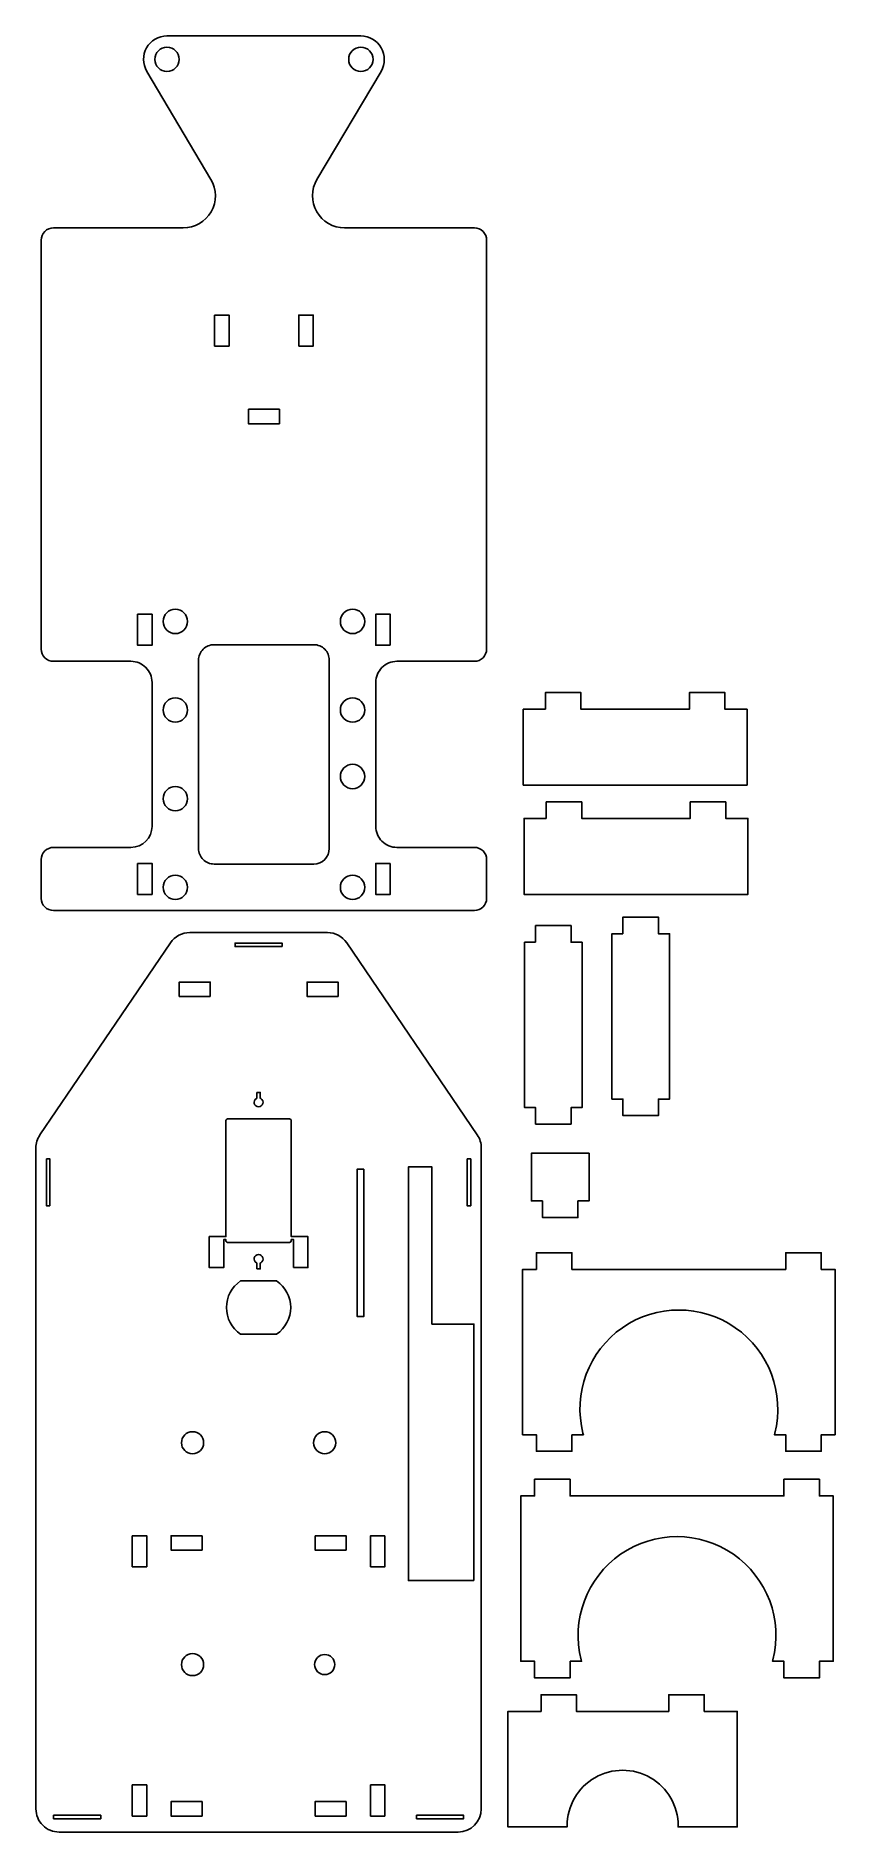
# Model space of a CAD drawing. Extents: x -261 to -117, y -145 to 179.
import ezdxf

# ---------------------------------------------------------------- set-up
doc = ezdxf.new("R2010")
doc.units = 0
doc.layers.get('0').update_dxf_attribs({"linetype": 'CONTINUOUS'})

msp = doc.modelspace()

# ---------------------------------------------------------------- linework, layer by layer
at = {"color": 250}
for points, knots in [([(-229.5242, 153.0776), (-229.5242, 153.0776), (-241.0891, 172.5852), (-241.0891, 172.5852), (-241.8651, 173.8941), (-241.8792, 175.5191), (-241.126, 176.8412), (-240.3727, 178.1634), (-238.9679, 178.9799), (-237.4462, 178.9799), (-237.4462, 178.9799), (-202.4462, 178.9799), (-202.4462, 178.9799), (-200.9245, 178.9799), (-199.5197, 178.1634), (-198.7664, 176.8412), (-198.0132, 175.5191), (-198.0273, 173.8941), (-198.8033, 172.5852), (-198.8033, 172.5852), (-210.3682, 153.0777), (-210.3682, 153.0777), (-211.4309, 151.2851), (-211.4502, 149.0596), (-210.4186, 147.2489), (-209.387, 145.438), (-207.4631, 144.3199), (-205.379, 144.3199), (-205.379, 144.3199), (-181.9462, 144.3199), (-181.9462, 144.3199), (-181.3628, 144.3199), (-180.8031, 144.0881), (-180.3906, 143.6755), (-179.978, 143.263), (-179.7462, 142.7033), (-179.7462, 142.1199), (-179.7462, 142.1199), (-179.7462, 68.2799), (-179.7462, 68.2799), (-179.7462, 67.065), (-180.7313, 66.0799), (-181.9462, 66.0799), (-181.9462, 66.0799), (-195.9462, 66.0799), (-195.9462, 66.0799), (-196.954, 66.0799), (-197.9206, 65.6795), (-198.6333, 64.9669), (-199.3459, 64.2543), (-199.7462, 63.2876), (-199.7462, 62.2799), (-199.7462, 62.2799), (-199.7462, 36.2799), (-199.7462, 36.2799), (-199.7462, 35.2721), (-199.3459, 34.3055), (-198.6333, 33.5929), (-197.9206, 32.8803), (-196.954, 32.4799), (-195.9462, 32.4799), (-195.9462, 32.4799), (-181.9462, 32.4799), (-181.9462, 32.4799), (-181.3628, 32.4799), (-180.8031, 32.2481), (-180.3906, 31.8355), (-179.978, 31.423), (-179.7462, 30.8633), (-179.7462, 30.2799), (-179.7462, 30.2799), (-179.7462, 23.2799), (-179.7462, 23.2799), (-179.7462, 22.065), (-180.7313, 21.0799), (-181.9462, 21.0799), (-181.9462, 21.0799), (-257.9462, 21.0799), (-257.9462, 21.0799), (-258.5297, 21.0799), (-259.0892, 21.3117), (-259.5018, 21.7243), (-259.9144, 22.1369), (-260.1462, 22.6964), (-260.1462, 23.2799), (-260.1462, 23.2799), (-260.1462, 30.2799), (-260.1462, 30.2799), (-260.1462, 30.8633), (-259.9144, 31.4229), (-259.5018, 31.8355), (-259.0893, 32.2481), (-258.5297, 32.4799), (-257.9462, 32.4799), (-257.9462, 32.4799), (-243.9462, 32.4799), (-243.9462, 32.4799), (-241.8474, 32.4799), (-240.1462, 34.1811), (-240.1462, 36.2799), (-240.1462, 36.2799), (-240.1462, 62.2799), (-240.1462, 62.2799), (-240.1462, 63.2876), (-240.5467, 64.2543), (-241.2592, 64.9669), (-241.9718, 65.6794), (-242.9385, 66.0799), (-243.9462, 66.0799), (-243.9462, 66.0799), (-257.9462, 66.0799), (-257.9462, 66.0799), (-258.5297, 66.0799), (-259.0892, 66.3117), (-259.5018, 66.7243), (-259.9144, 67.1369), (-260.1462, 67.6964), (-260.1462, 68.2799), (-260.1462, 68.2799), (-260.1462, 142.1199), (-260.1462, 142.1199), (-260.1462, 142.7033), (-259.9144, 143.2629), (-259.5018, 143.6755), (-259.0893, 144.0881), (-258.5297, 144.3199), (-257.9462, 144.3199), (-257.9462, 144.3199), (-234.5134, 144.3199), (-234.5134, 144.3199), (-232.4293, 144.3199), (-230.5055, 145.4381), (-229.4739, 147.2489), (-228.4424, 149.0596), (-228.4615, 151.2851), (-229.5242, 153.0776)], [0, 0, 0, 0, 0.02222222, 0.02222222, 0.02222222, 0.04444444, 0.04444444, 0.04444444, 0.06666667, 0.06666667, 0.06666667, 0.08888889, 0.08888889, 0.08888889, 0.11111111, 0.11111111, 0.11111111, 0.13333333, 0.13333333, 0.13333333, 0.15555556, 0.15555556, 0.15555556, 0.17777778, 0.17777778, 0.17777778, 0.2, 0.2, 0.2, 0.22222222, 0.22222222, 0.22222222, 0.24444444, 0.24444444, 0.24444444, 0.26666667, 0.26666667, 0.26666667, 0.28888889, 0.28888889, 0.28888889, 0.31111111, 0.31111111, 0.31111111, 0.33333333, 0.33333333, 0.33333333, 0.35555556, 0.35555556, 0.35555556, 0.37777778, 0.37777778, 0.37777778, 0.4, 0.4, 0.4, 0.42222222, 0.42222222, 0.42222222, 0.44444444, 0.44444444, 0.44444444, 0.46666667, 0.46666667, 0.46666667, 0.48888889, 0.48888889, 0.48888889, 0.51111111, 0.51111111, 0.51111111, 0.53333333, 0.53333333, 0.53333333, 0.55555556, 0.55555556, 0.55555556, 0.57777778, 0.57777778, 0.57777778, 0.6, 0.6, 0.6, 0.62222222, 0.62222222, 0.62222222, 0.64444444, 0.64444444, 0.64444444, 0.66666667, 0.66666667, 0.66666667, 0.68888889, 0.68888889, 0.68888889, 0.71111111, 0.71111111, 0.71111111, 0.73333333, 0.73333333, 0.73333333, 0.75555556, 0.75555556, 0.75555556, 0.77777778, 0.77777778, 0.77777778, 0.8, 0.8, 0.8, 0.82222222, 0.82222222, 0.82222222, 0.84444444, 0.84444444, 0.84444444, 0.86666667, 0.86666667, 0.86666667, 0.88888889, 0.88888889, 0.88888889, 0.91111111, 0.91111111, 0.91111111, 0.93333333, 0.93333333, 0.93333333, 0.95555556, 0.95555556, 0.95555556, 0.97777778, 0.97777778, 0.97777778, 1, 1, 1, 1]), ([(-235.2462, 174.7449), (-235.2462, 175.96), (-236.2311, 176.9449), (-237.4462, 176.9449), (-238.6613, 176.9449), (-239.6462, 175.96), (-239.6462, 174.7449), (-239.6462, 173.5298), (-238.6613, 172.5449), (-237.4462, 172.5449), (-236.2311, 172.5449), (-235.2462, 173.5298), (-235.2462, 174.7449)], [0, 0, 0, 0, 0.25, 0.25, 0.25, 0.5, 0.5, 0.5, 0.75, 0.75, 0.75, 1, 1, 1, 1]), ([(-200.2462, 174.7449), (-200.2462, 175.96), (-201.2311, 176.9449), (-202.4462, 176.9449), (-203.6613, 176.9449), (-204.6462, 175.96), (-204.6462, 174.7449), (-204.6462, 173.5298), (-203.6613, 172.5449), (-202.4462, 172.5449), (-201.2311, 172.5449), (-200.2462, 173.5298), (-200.2462, 174.7449)], [0, 0, 0, 0, 0.25, 0.25, 0.25, 0.5, 0.5, 0.5, 0.75, 0.75, 0.75, 1, 1, 1, 1]), ([(-228.8462, 128.5799), (-228.8462, 128.5799), (-228.8462, 122.9799), (-228.8462, 122.9799), (-228.8462, 122.9799), (-226.2462, 122.9799), (-226.2462, 122.9799), (-226.2462, 122.9799), (-226.2462, 128.5799), (-226.2462, 128.5799), (-226.2462, 128.5799), (-228.8462, 128.5799), (-228.8462, 128.5799)], [0, 0, 0, 0, 0.25, 0.25, 0.25, 0.5, 0.5, 0.5, 0.75, 0.75, 0.75, 1, 1, 1, 1]), ([(-213.6462, 122.9799), (-213.6462, 122.9799), (-211.0462, 122.9799), (-211.0462, 122.9799), (-211.0462, 122.9799), (-211.0462, 128.5799), (-211.0462, 128.5799), (-211.0462, 128.5799), (-213.6462, 128.5799), (-213.6462, 128.5799), (-213.6462, 128.5799), (-213.6462, 122.9799), (-213.6462, 122.9799)], [0, 0, 0, 0, 0.25, 0.25, 0.25, 0.5, 0.5, 0.5, 0.75, 0.75, 0.75, 1, 1, 1, 1]), ([(-222.7462, 111.5799), (-222.7462, 111.5799), (-222.7462, 108.9799), (-222.7462, 108.9799), (-222.7462, 108.9799), (-217.1462, 108.9799), (-217.1462, 108.9799), (-217.1462, 108.9799), (-217.1462, 111.5799), (-217.1462, 111.5799), (-217.1462, 111.5799), (-222.7462, 111.5799), (-222.7462, 111.5799)], [0, 0, 0, 0, 0.25, 0.25, 0.25, 0.5, 0.5, 0.5, 0.75, 0.75, 0.75, 1, 1, 1, 1]), ([(-233.7462, 73.2799), (-233.7462, 74.495), (-234.7311, 75.4799), (-235.9462, 75.4799), (-237.1613, 75.4799), (-238.1462, 74.495), (-238.1462, 73.2799), (-238.1462, 72.0648), (-237.1613, 71.0799), (-235.9462, 71.0799), (-234.7311, 71.0799), (-233.7462, 72.0648), (-233.7462, 73.2799)], [0, 0, 0, 0, 0.25, 0.25, 0.25, 0.5, 0.5, 0.5, 0.75, 0.75, 0.75, 1, 1, 1, 1]), ([(-201.7462, 73.2799), (-201.7462, 74.495), (-202.7311, 75.4799), (-203.9462, 75.4799), (-205.1613, 75.4799), (-206.1462, 74.495), (-206.1462, 73.2799), (-206.1462, 72.0648), (-205.1613, 71.0799), (-203.9462, 71.0799), (-202.7311, 71.0799), (-201.7462, 72.0648), (-201.7462, 73.2799)], [0, 0, 0, 0, 0.25, 0.25, 0.25, 0.5, 0.5, 0.5, 0.75, 0.75, 0.75, 1, 1, 1, 1]), ([(-242.7462, 74.5799), (-242.7462, 74.5799), (-242.7462, 68.9799), (-242.7462, 68.9799), (-242.7462, 68.9799), (-240.1462, 68.9799), (-240.1462, 68.9799), (-240.1462, 68.9799), (-240.1462, 74.5799), (-240.1462, 74.5799), (-240.1462, 74.5799), (-242.7462, 74.5799), (-242.7462, 74.5799)], [0, 0, 0, 0, 0.25, 0.25, 0.25, 0.5, 0.5, 0.5, 0.75, 0.75, 0.75, 1, 1, 1, 1]), ([(-197.1462, 68.9799), (-197.1462, 68.9799), (-197.1462, 74.5799), (-197.1462, 74.5799), (-197.1462, 74.5799), (-199.7462, 74.5799), (-199.7462, 74.5799), (-199.7462, 74.5799), (-199.7462, 68.9799), (-199.7462, 68.9799), (-199.7462, 68.9799), (-197.1462, 68.9799), (-197.1462, 68.9799)], [0, 0, 0, 0, 0.25, 0.25, 0.25, 0.5, 0.5, 0.5, 0.75, 0.75, 0.75, 1, 1, 1, 1]), ([(-231.7462, 66.2799), (-231.7462, 66.2799), (-231.7462, 32.2799), (-231.7462, 32.2799), (-231.7462, 31.5373), (-231.4513, 30.8251), (-230.9262, 30.3), (-230.401, 29.7749), (-229.6889, 29.4799), (-228.9462, 29.4799), (-228.9462, 29.4799), (-210.9462, 29.4799), (-210.9462, 29.4799), (-209.3997, 29.4799), (-208.1462, 30.7334), (-208.1462, 32.2799), (-208.1462, 32.2799), (-208.1462, 66.2799), (-208.1462, 66.2799), (-208.1462, 67.0224), (-208.4413, 67.7347), (-208.9663, 68.2598), (-209.4914, 68.7848), (-210.2037, 69.0799), (-210.9462, 69.0799), (-210.9462, 69.0799), (-228.9462, 69.0799), (-228.9462, 69.0799), (-229.6888, 69.0799), (-230.401, 68.7849), (-230.9262, 68.2598), (-231.4513, 67.7347), (-231.7462, 67.0224), (-231.7462, 66.2799)], [0, 0, 0, 0, 0.09090909, 0.09090909, 0.09090909, 0.18181818, 0.18181818, 0.18181818, 0.27272727, 0.27272727, 0.27272727, 0.36363636, 0.36363636, 0.36363636, 0.45454545, 0.45454545, 0.45454545, 0.54545455, 0.54545455, 0.54545455, 0.63636364, 0.63636364, 0.63636364, 0.72727273, 0.72727273, 0.72727273, 0.81818182, 0.81818182, 0.81818182, 0.90909091, 0.90909091, 0.90909091, 1, 1, 1, 1]), ([(-233.7462, 57.2799), (-233.7462, 58.495), (-234.7311, 59.4799), (-235.9462, 59.4799), (-237.1613, 59.4799), (-238.1462, 58.495), (-238.1462, 57.2799), (-238.1462, 56.0648), (-237.1613, 55.0799), (-235.9462, 55.0799), (-234.7311, 55.0799), (-233.7462, 56.0648), (-233.7462, 57.2799)], [0, 0, 0, 0, 0.25, 0.25, 0.25, 0.5, 0.5, 0.5, 0.75, 0.75, 0.75, 1, 1, 1, 1]), ([(-201.7462, 57.2799), (-201.7462, 58.495), (-202.7311, 59.4799), (-203.9462, 59.4799), (-205.1613, 59.4799), (-206.1462, 58.495), (-206.1462, 57.2799), (-206.1462, 56.0648), (-205.1613, 55.0799), (-203.9462, 55.0799), (-202.7311, 55.0799), (-201.7462, 56.0648), (-201.7462, 57.2799)], [0, 0, 0, 0, 0.25, 0.25, 0.25, 0.5, 0.5, 0.5, 0.75, 0.75, 0.75, 1, 1, 1, 1]), ([(-169.1259, 57.4198), (-169.1259, 57.4198), (-169.1259, 60.4198), (-169.1259, 60.4198), (-169.1259, 60.4198), (-162.7259, 60.4198), (-162.7259, 60.4198), (-162.7259, 60.4198), (-162.7259, 57.4198), (-162.7259, 57.4198), (-162.7259, 57.4198), (-143.1259, 57.4198), (-143.1259, 57.4198), (-143.1259, 57.4198), (-143.1259, 60.4198), (-143.1259, 60.4198), (-143.1259, 60.4198), (-136.7259, 60.4198), (-136.7259, 60.4198), (-136.7259, 60.4198), (-136.7259, 57.4198), (-136.7259, 57.4198), (-136.7259, 57.4198), (-132.7259, 57.4198), (-132.7259, 57.4198), (-132.7259, 57.4198), (-132.7259, 43.7198), (-132.7259, 43.7198), (-132.7259, 43.7198), (-173.1259, 43.7198), (-173.1259, 43.7198), (-173.1259, 43.7198), (-173.1259, 57.4198), (-173.1259, 57.4198), (-173.1259, 57.4198), (-169.1259, 57.4198), (-169.1259, 57.4198)], [0, 0, 0, 0, 0.08333333, 0.08333333, 0.08333333, 0.16666667, 0.16666667, 0.16666667, 0.25, 0.25, 0.25, 0.33333333, 0.33333333, 0.33333333, 0.41666667, 0.41666667, 0.41666667, 0.5, 0.5, 0.5, 0.58333333, 0.58333333, 0.58333333, 0.66666667, 0.66666667, 0.66666667, 0.75, 0.75, 0.75, 0.83333333, 0.83333333, 0.83333333, 0.91666667, 0.91666667, 0.91666667, 1, 1, 1, 1]), ([(-201.7462, 45.2799), (-201.7462, 46.495), (-202.7311, 47.4799), (-203.9462, 47.4799), (-205.1613, 47.4799), (-206.1462, 46.495), (-206.1462, 45.2799), (-206.1462, 44.0648), (-205.1613, 43.0799), (-203.9462, 43.0799), (-202.7311, 43.0799), (-201.7462, 44.0648), (-201.7462, 45.2799)], [0, 0, 0, 0, 0.25, 0.25, 0.25, 0.5, 0.5, 0.5, 0.75, 0.75, 0.75, 1, 1, 1, 1]), ([(-233.7462, 41.2799), (-233.7462, 42.495), (-234.7311, 43.4799), (-235.9462, 43.4799), (-237.1613, 43.4799), (-238.1462, 42.495), (-238.1462, 41.2799), (-238.1462, 40.0648), (-237.1613, 39.0799), (-235.9462, 39.0799), (-234.7311, 39.0799), (-233.7462, 40.0648), (-233.7462, 41.2799)], [0, 0, 0, 0, 0.25, 0.25, 0.25, 0.5, 0.5, 0.5, 0.75, 0.75, 0.75, 1, 1, 1, 1]), ([(-168.9797, 37.7059), (-168.9797, 37.7059), (-168.9797, 40.7059), (-168.9797, 40.7059), (-168.9797, 40.7059), (-162.5797, 40.7059), (-162.5797, 40.7059), (-162.5797, 40.7059), (-162.5797, 37.7059), (-162.5797, 37.7059), (-162.5797, 37.7059), (-142.9797, 37.7059), (-142.9797, 37.7059), (-142.9797, 37.7059), (-142.9797, 40.7059), (-142.9797, 40.7059), (-142.9797, 40.7059), (-136.5797, 40.7059), (-136.5797, 40.7059), (-136.5797, 40.7059), (-136.5797, 37.7059), (-136.5797, 37.7059), (-136.5797, 37.7059), (-132.5797, 37.7059), (-132.5797, 37.7059), (-132.5797, 37.7059), (-132.5797, 24.0059), (-132.5797, 24.0059), (-132.5797, 24.0059), (-172.9797, 24.0059), (-172.9797, 24.0059), (-172.9797, 24.0059), (-172.9797, 37.7059), (-172.9797, 37.7059), (-172.9797, 37.7059), (-168.9797, 37.7059), (-168.9797, 37.7059)], [0, 0, 0, 0, 0.08333333, 0.08333333, 0.08333333, 0.16666667, 0.16666667, 0.16666667, 0.25, 0.25, 0.25, 0.33333333, 0.33333333, 0.33333333, 0.41666667, 0.41666667, 0.41666667, 0.5, 0.5, 0.5, 0.58333333, 0.58333333, 0.58333333, 0.66666667, 0.66666667, 0.66666667, 0.75, 0.75, 0.75, 0.83333333, 0.83333333, 0.83333333, 0.91666667, 0.91666667, 0.91666667, 1, 1, 1, 1]), ([(-242.7462, 29.5799), (-242.7462, 29.5799), (-242.7462, 23.9799), (-242.7462, 23.9799), (-242.7462, 23.9799), (-240.1462, 23.9799), (-240.1462, 23.9799), (-240.1462, 23.9799), (-240.1462, 29.5799), (-240.1462, 29.5799), (-240.1462, 29.5799), (-242.7462, 29.5799), (-242.7462, 29.5799)], [0, 0, 0, 0, 0.25, 0.25, 0.25, 0.5, 0.5, 0.5, 0.75, 0.75, 0.75, 1, 1, 1, 1]), ([(-197.1462, 29.5799), (-197.1462, 29.5799), (-199.7462, 29.5799), (-199.7462, 29.5799), (-199.7462, 29.5799), (-199.7462, 23.9799), (-199.7462, 23.9799), (-199.7462, 23.9799), (-197.1462, 23.9799), (-197.1462, 23.9799), (-197.1462, 23.9799), (-197.1462, 29.5799), (-197.1462, 29.5799)], [0, 0, 0, 0, 0.25, 0.25, 0.25, 0.5, 0.5, 0.5, 0.75, 0.75, 0.75, 1, 1, 1, 1]), ([(-233.7462, 25.2799), (-233.7462, 26.495), (-234.7311, 27.4799), (-235.9462, 27.4799), (-237.1613, 27.4799), (-238.1462, 26.495), (-238.1462, 25.2799), (-238.1462, 24.0648), (-237.1613, 23.0799), (-235.9462, 23.0799), (-234.7311, 23.0799), (-233.7462, 24.0648), (-233.7462, 25.2799)], [0, 0, 0, 0, 0.25, 0.25, 0.25, 0.5, 0.5, 0.5, 0.75, 0.75, 0.75, 1, 1, 1, 1]), ([(-201.7462, 25.2799), (-201.7462, 26.495), (-202.7311, 27.4799), (-203.9462, 27.4799), (-205.1613, 27.4799), (-206.1462, 26.495), (-206.1462, 25.2799), (-206.1462, 24.0648), (-205.1613, 23.0799), (-203.9462, 23.0799), (-202.7311, 23.0799), (-201.7462, 24.0648), (-201.7462, 25.2799)], [0, 0, 0, 0, 0.25, 0.25, 0.25, 0.5, 0.5, 0.5, 0.75, 0.75, 0.75, 1, 1, 1, 1]), ([(-155.1287, 16.9036), (-155.1287, 16.9036), (-155.1287, 19.9036), (-155.1287, 19.9036), (-155.1287, 19.9036), (-148.7287, 19.9036), (-148.7287, 19.9036), (-148.7287, 19.9036), (-148.7287, 16.9036), (-148.7287, 16.9036), (-148.7287, 16.9036), (-146.7287, 16.9036), (-146.7287, 16.9036), (-146.7287, 16.9036), (-146.7287, -12.9464), (-146.7287, -12.9464), (-146.7287, -12.9464), (-148.7287, -12.9464), (-148.7287, -12.9464), (-148.7287, -12.9464), (-148.7287, -15.9464), (-148.7287, -15.9464), (-148.7287, -15.9464), (-155.1287, -15.9464), (-155.1287, -15.9464), (-155.1287, -15.9464), (-155.1287, -12.9464), (-155.1287, -12.9464), (-155.1287, -12.9464), (-157.1287, -12.9464), (-157.1287, -12.9464), (-157.1287, -12.9464), (-157.1287, 16.9036), (-157.1287, 16.9036), (-157.1287, 16.9036), (-155.1287, 16.9036), (-155.1287, 16.9036)], [0, 0, 0, 0, 0.08333333, 0.08333333, 0.08333333, 0.16666667, 0.16666667, 0.16666667, 0.25, 0.25, 0.25, 0.33333333, 0.33333333, 0.33333333, 0.41666667, 0.41666667, 0.41666667, 0.5, 0.5, 0.5, 0.58333333, 0.58333333, 0.58333333, 0.66666667, 0.66666667, 0.66666667, 0.75, 0.75, 0.75, 0.83333333, 0.83333333, 0.83333333, 0.91666667, 0.91666667, 0.91666667, 1, 1, 1, 1]), ([(-184.9045, -145.2823), (-184.9045, -145.2823), (-256.9045, -145.2823), (-256.9045, -145.2823), (-258.0183, -145.2823), (-259.0867, -144.8398), (-259.8743, -144.0522), (-260.662, -143.2646), (-261.1045, -142.1962), (-261.1045, -141.0823), (-261.1045, -141.0823), (-261.1045, -21.773), (-261.1045, -21.773), (-261.1045, -20.9312), (-260.8513, -20.1083), (-260.3781, -19.4121), (-260.3781, -19.4121), (-236.8003, 15.2785), (-236.8003, 15.2785), (-236.0184, 16.4289), (-234.7177, 17.1177), (-233.3267, 17.1177), (-233.3267, 17.1177), (-208.4823, 17.1177), (-208.4823, 17.1177), (-207.0913, 17.1177), (-205.7905, 16.429), (-205.0086, 15.2785), (-205.0086, 15.2785), (-181.4309, -19.4121), (-181.4309, -19.4121), (-180.9577, -20.1083), (-180.7045, -20.9312), (-180.7045, -21.773), (-180.7045, -21.773), (-180.7045, -141.0823), (-180.7045, -141.0823), (-180.7045, -143.4018), (-182.585, -145.2823), (-184.9045, -145.2823)], [0, 0, 0, 0, 0.07692308, 0.07692308, 0.07692308, 0.15384615, 0.15384615, 0.15384615, 0.23076923, 0.23076923, 0.23076923, 0.30769231, 0.30769231, 0.30769231, 0.38461538, 0.38461538, 0.38461538, 0.46153846, 0.46153846, 0.46153846, 0.53846154, 0.53846154, 0.53846154, 0.61538462, 0.61538462, 0.61538462, 0.69230769, 0.69230769, 0.69230769, 0.76923077, 0.76923077, 0.76923077, 0.84615385, 0.84615385, 0.84615385, 0.92307692, 0.92307692, 0.92307692, 1, 1, 1, 1]), ([(-170.9009, 15.3721), (-170.9009, 15.3721), (-170.9009, 18.3721), (-170.9009, 18.3721), (-170.9009, 18.3721), (-164.5009, 18.3721), (-164.5009, 18.3721), (-164.5009, 18.3721), (-164.5009, 15.3721), (-164.5009, 15.3721), (-164.5009, 15.3721), (-162.5009, 15.3721), (-162.5009, 15.3721), (-162.5009, 15.3721), (-162.5009, -14.4779), (-162.5009, -14.4779), (-162.5009, -14.4779), (-164.5009, -14.4779), (-164.5009, -14.4779), (-164.5009, -14.4779), (-164.5009, -17.4779), (-164.5009, -17.4779), (-164.5009, -17.4779), (-170.9009, -17.4779), (-170.9009, -17.4779), (-170.9009, -17.4779), (-170.9009, -14.4779), (-170.9009, -14.4779), (-170.9009, -14.4779), (-172.9009, -14.4779), (-172.9009, -14.4779), (-172.9009, -14.4779), (-172.9009, 15.3721), (-172.9009, 15.3721), (-172.9009, 15.3721), (-170.9009, 15.3721), (-170.9009, 15.3721)], [0, 0, 0, 0, 0.08333333, 0.08333333, 0.08333333, 0.16666667, 0.16666667, 0.16666667, 0.25, 0.25, 0.25, 0.33333333, 0.33333333, 0.33333333, 0.41666667, 0.41666667, 0.41666667, 0.5, 0.5, 0.5, 0.58333333, 0.58333333, 0.58333333, 0.66666667, 0.66666667, 0.66666667, 0.75, 0.75, 0.75, 0.83333333, 0.83333333, 0.83333333, 0.91666667, 0.91666667, 0.91666667, 1, 1, 1, 1]), ([(-216.6595, 14.5877), (-216.6595, 14.5877), (-216.6595, 15.2077), (-216.6595, 15.2077), (-216.6595, 15.2077), (-225.1495, 15.2077), (-225.1495, 15.2077), (-225.1495, 15.2077), (-225.1495, 14.5877), (-225.1495, 14.5877), (-225.1495, 14.5877), (-216.6595, 14.5877), (-216.6595, 14.5877)], [0, 0, 0, 0, 0.25, 0.25, 0.25, 0.5, 0.5, 0.5, 0.75, 0.75, 0.75, 1, 1, 1, 1]), ([(-229.6445, 5.5777), (-229.6445, 5.5777), (-229.6445, 8.1777), (-229.6445, 8.1777), (-229.6445, 8.1777), (-235.2445, 8.1777), (-235.2445, 8.1777), (-235.2445, 8.1777), (-235.2445, 5.5777), (-235.2445, 5.5777), (-235.2445, 5.5777), (-229.6445, 5.5777), (-229.6445, 5.5777)], [0, 0, 0, 0, 0.25, 0.25, 0.25, 0.5, 0.5, 0.5, 0.75, 0.75, 0.75, 1, 1, 1, 1]), ([(-206.5645, 5.5777), (-206.5645, 5.5777), (-206.5645, 8.1777), (-206.5645, 8.1777), (-206.5645, 8.1777), (-212.1645, 8.1777), (-212.1645, 8.1777), (-212.1645, 8.1777), (-212.1645, 5.5777), (-212.1645, 5.5777), (-212.1645, 5.5777), (-206.5645, 5.5777), (-206.5645, 5.5777)], [0, 0, 0, 0, 0.25, 0.25, 0.25, 0.5, 0.5, 0.5, 0.75, 0.75, 0.75, 1, 1, 1, 1]), ([(-221.2045, -11.7523), (-221.2045, -11.7523), (-221.2045, -12.8018), (-221.2045, -12.8018), (-221.2045, -12.8018), (-221.3045, -12.8595), (-221.3045, -12.8595), (-221.6181, -13.0405), (-221.7709, -13.4096), (-221.6772, -13.7593), (-221.5835, -14.1091), (-221.2666, -14.3523), (-220.9045, -14.3523), (-220.5424, -14.3523), (-220.2255, -14.1091), (-220.1318, -13.7593), (-220.0381, -13.4096), (-220.1909, -13.0405), (-220.5045, -12.8595), (-220.5045, -12.8595), (-220.6045, -12.8018), (-220.6045, -12.8018), (-220.6045, -12.8018), (-220.6045, -11.7523), (-220.6045, -11.7523), (-220.6045, -11.7523), (-221.2045, -11.7523), (-221.2045, -11.7523)], [0, 0, 0, 0, 0.11111111, 0.11111111, 0.11111111, 0.22222222, 0.22222222, 0.22222222, 0.33333333, 0.33333333, 0.33333333, 0.44444444, 0.44444444, 0.44444444, 0.55555556, 0.55555556, 0.55555556, 0.66666667, 0.66666667, 0.66666667, 0.77777778, 0.77777778, 0.77777778, 0.88888889, 0.88888889, 0.88888889, 1, 1, 1, 1]), ([(-214.6045, -43.3823), (-214.6045, -43.3823), (-212.0045, -43.3823), (-212.0045, -43.3823), (-212.0045, -43.3823), (-212.0045, -37.7823), (-212.0045, -37.7823), (-212.0045, -37.7823), (-215.0045, -37.7823), (-215.0045, -37.7823), (-215.0045, -37.7823), (-215.0045, -16.8273), (-215.0045, -16.8273), (-215.0045, -16.7478), (-215.0361, -16.6714), (-215.0923, -16.6152), (-215.1486, -16.559), (-215.2249, -16.5273), (-215.3045, -16.5273), (-215.3045, -16.5273), (-226.5045, -16.5273), (-226.5045, -16.5273), (-226.5841, -16.5273), (-226.6603, -16.559), (-226.7166, -16.6152), (-226.7728, -16.6715), (-226.8045, -16.7477), (-226.8045, -16.8273), (-226.8045, -16.8273), (-226.8045, -37.7823), (-226.8045, -37.7823), (-226.8045, -37.7823), (-229.8045, -37.7823), (-229.8045, -37.7823), (-229.8045, -37.7823), (-229.8045, -43.3823), (-229.8045, -43.3823), (-229.8045, -43.3823), (-227.2045, -43.3823), (-227.2045, -43.3823), (-227.2045, -43.3823), (-227.2045, -38.3273), (-227.2045, -38.3273), (-227.2045, -38.3273), (-226.8045, -38.3273), (-226.8045, -38.3273), (-226.8045, -38.3273), (-226.8045, -38.5273), (-226.8045, -38.5273), (-226.8045, -38.6069), (-226.7728, -38.6832), (-226.7166, -38.7395), (-226.6604, -38.7957), (-226.584, -38.8273), (-226.5045, -38.8273), (-226.5045, -38.8273), (-215.3045, -38.8273), (-215.3045, -38.8273), (-215.1387, -38.8273), (-215.0045, -38.6931), (-215.0045, -38.5273), (-215.0045, -38.5273), (-215.0045, -38.3273), (-215.0045, -38.3273), (-215.0045, -38.3273), (-214.6045, -38.3273), (-214.6045, -38.3273), (-214.6045, -38.3273), (-214.6045, -43.3823), (-214.6045, -43.3823)], [0, 0, 0, 0, 0.04347826, 0.04347826, 0.04347826, 0.08695652, 0.08695652, 0.08695652, 0.13043478, 0.13043478, 0.13043478, 0.17391304, 0.17391304, 0.17391304, 0.2173913, 0.2173913, 0.2173913, 0.26086957, 0.26086957, 0.26086957, 0.30434783, 0.30434783, 0.30434783, 0.34782609, 0.34782609, 0.34782609, 0.39130435, 0.39130435, 0.39130435, 0.43478261, 0.43478261, 0.43478261, 0.47826087, 0.47826087, 0.47826087, 0.52173913, 0.52173913, 0.52173913, 0.56521739, 0.56521739, 0.56521739, 0.60869565, 0.60869565, 0.60869565, 0.65217391, 0.65217391, 0.65217391, 0.69565217, 0.69565217, 0.69565217, 0.73913043, 0.73913043, 0.73913043, 0.7826087, 0.7826087, 0.7826087, 0.82608696, 0.82608696, 0.82608696, 0.86956522, 0.86956522, 0.86956522, 0.91304348, 0.91304348, 0.91304348, 0.95652174, 0.95652174, 0.95652174, 1, 1, 1, 1]), ([(-258.5745, -32.2323), (-258.5745, -32.2323), (-258.5745, -23.7423), (-258.5745, -23.7423), (-258.5745, -23.7423), (-259.1945, -23.7423), (-259.1945, -23.7423), (-259.1945, -23.7423), (-259.1945, -32.2323), (-259.1945, -32.2323), (-259.1945, -32.2323), (-258.5745, -32.2323), (-258.5745, -32.2323)], [0, 0, 0, 0, 0.25, 0.25, 0.25, 0.5, 0.5, 0.5, 0.75, 0.75, 0.75, 1, 1, 1, 1]), ([(-201.9245, -25.6047), (-201.9245, -25.6047), (-203.0945, -25.6047), (-203.0945, -25.6047), (-203.0945, -25.6047), (-203.0945, -52.2047), (-203.0945, -52.2047), (-203.0945, -52.2047), (-201.9245, -52.2047), (-201.9245, -52.2047), (-201.9245, -52.2047), (-201.9245, -25.6047), (-201.9245, -25.6047)], [0, 0, 0, 0, 0.25, 0.25, 0.25, 0.5, 0.5, 0.5, 0.75, 0.75, 0.75, 1, 1, 1, 1]), ([(-182.0345, -99.8823), (-182.0345, -99.8823), (-182.0345, -53.5623), (-182.0345, -53.5623), (-182.0345, -53.5623), (-189.6192, -53.5623), (-189.6192, -53.5623), (-189.6192, -53.5623), (-189.6192, -25.2023), (-189.6192, -25.2023), (-189.6192, -25.2023), (-193.8745, -25.2023), (-193.8745, -25.2023), (-193.8745, -25.2023), (-193.8745, -99.8823), (-193.8745, -99.8823), (-193.8745, -99.8823), (-182.0345, -99.8823), (-182.0345, -99.8823)], [0, 0, 0, 0, 0.16666667, 0.16666667, 0.16666667, 0.33333333, 0.33333333, 0.33333333, 0.5, 0.5, 0.5, 0.66666667, 0.66666667, 0.66666667, 0.83333333, 0.83333333, 0.83333333, 1, 1, 1, 1]), ([(-182.6145, -32.2323), (-182.6145, -32.2323), (-182.6145, -23.7423), (-182.6145, -23.7423), (-182.6145, -23.7423), (-183.2345, -23.7423), (-183.2345, -23.7423), (-183.2345, -23.7423), (-183.2345, -32.2323), (-183.2345, -32.2323), (-183.2345, -32.2323), (-182.6145, -32.2323), (-182.6145, -32.2323)], [0, 0, 0, 0, 0.25, 0.25, 0.25, 0.5, 0.5, 0.5, 0.75, 0.75, 0.75, 1, 1, 1, 1]), ([(-169.6487, -31.3432), (-169.6487, -31.3432), (-171.6487, -31.3432), (-171.6487, -31.3432), (-171.6487, -31.3432), (-171.6487, -22.7332), (-171.6487, -22.7332), (-171.6487, -22.7332), (-161.2487, -22.7332), (-161.2487, -22.7332), (-161.2487, -22.7332), (-161.2487, -31.3432), (-161.2487, -31.3432), (-161.2487, -31.3432), (-163.2487, -31.3432), (-163.2487, -31.3432), (-163.2487, -31.3432), (-163.2487, -34.3432), (-163.2487, -34.3432), (-163.2487, -34.3432), (-169.6487, -34.3432), (-169.6487, -34.3432), (-169.6487, -34.3432), (-169.6487, -31.3432), (-169.6487, -31.3432)], [0, 0, 0, 0, 0.125, 0.125, 0.125, 0.25, 0.25, 0.25, 0.375, 0.375, 0.375, 0.5, 0.5, 0.5, 0.625, 0.625, 0.625, 0.75, 0.75, 0.75, 0.875, 0.875, 0.875, 1, 1, 1, 1]), ([(-221.2045, -43.6023), (-221.2045, -43.6023), (-220.6045, -43.6023), (-220.6045, -43.6023), (-220.6045, -43.6023), (-220.6045, -42.5528), (-220.6045, -42.5528), (-220.6045, -42.5528), (-220.5045, -42.4951), (-220.5045, -42.4951), (-220.1909, -42.314), (-220.0381, -41.9451), (-220.1318, -41.5953), (-220.2255, -41.2455), (-220.5424, -41.0023), (-220.9045, -41.0023), (-221.2666, -41.0023), (-221.5835, -41.2455), (-221.6772, -41.5953), (-221.7709, -41.9451), (-221.6181, -42.314), (-221.3045, -42.4951), (-221.3045, -42.4951), (-221.2045, -42.5528), (-221.2045, -42.5528), (-221.2045, -42.5528), (-221.2045, -43.6023), (-221.2045, -43.6023)], [0, 0, 0, 0, 0.11111111, 0.11111111, 0.11111111, 0.22222222, 0.22222222, 0.22222222, 0.33333333, 0.33333333, 0.33333333, 0.44444444, 0.44444444, 0.44444444, 0.55555556, 0.55555556, 0.55555556, 0.66666667, 0.66666667, 0.66666667, 0.77777778, 0.77777778, 0.77777778, 0.88888889, 0.88888889, 0.88888889, 1, 1, 1, 1]), ([(-164.34, -73.5454), (-164.34, -73.5454), (-164.34, -76.5454), (-164.34, -76.5454), (-164.34, -76.5454), (-170.74, -76.5454), (-170.74, -76.5454), (-170.74, -76.5454), (-170.74, -73.5454), (-170.74, -73.5454), (-170.74, -73.5454), (-173.24, -73.5454), (-173.24, -73.5454), (-173.24, -73.5454), (-173.24, -43.6954), (-173.24, -43.6954), (-173.24, -43.6954), (-170.74, -43.6954), (-170.74, -43.6954), (-170.74, -43.6954), (-170.74, -40.6954), (-170.74, -40.6954), (-170.74, -40.6954), (-164.34, -40.6954), (-164.34, -40.6954), (-164.34, -40.6954), (-164.34, -43.6954), (-164.34, -43.6954), (-164.34, -43.6954), (-125.74, -43.6954), (-125.74, -43.6954), (-125.74, -43.6954), (-125.74, -40.6954), (-125.74, -40.6954), (-125.74, -40.6954), (-119.34, -40.6954), (-119.34, -40.6954), (-119.34, -40.6954), (-119.34, -43.6954), (-119.34, -43.6954), (-119.34, -43.6954), (-116.84, -43.6954), (-116.84, -43.6954), (-116.84, -43.6954), (-116.84, -73.5454), (-116.84, -73.5454), (-116.84, -73.5454), (-119.34, -73.5454), (-119.34, -73.5454), (-119.34, -73.5454), (-119.34, -76.5454), (-119.34, -76.5454), (-119.34, -76.5454), (-125.74, -76.5454), (-125.74, -76.5454), (-125.74, -76.5454), (-125.74, -73.5454), (-125.74, -73.5454), (-125.74, -73.5454), (-127.7972, -73.5454), (-127.7972, -73.5454), (-127.7972, -73.5454), (-127.7338, -73.2961), (-127.7338, -73.2961), (-125.8976, -66.0747), (-128.7383, -58.4721), (-134.8602, -54.2243), (-140.9821, -49.9766), (-149.098, -49.9765), (-155.2199, -54.2243), (-161.3417, -58.4721), (-164.1825, -66.0747), (-162.3463, -73.2961), (-162.3463, -73.2961), (-162.2829, -73.5454), (-162.2829, -73.5454), (-162.2829, -73.5454), (-164.34, -73.5454), (-164.34, -73.5454)], [0, 0, 0, 0, 0.03846154, 0.03846154, 0.03846154, 0.07692308, 0.07692308, 0.07692308, 0.11538462, 0.11538462, 0.11538462, 0.15384615, 0.15384615, 0.15384615, 0.19230769, 0.19230769, 0.19230769, 0.23076923, 0.23076923, 0.23076923, 0.26923077, 0.26923077, 0.26923077, 0.30769231, 0.30769231, 0.30769231, 0.34615385, 0.34615385, 0.34615385, 0.38461538, 0.38461538, 0.38461538, 0.42307692, 0.42307692, 0.42307692, 0.46153846, 0.46153846, 0.46153846, 0.5, 0.5, 0.5, 0.53846154, 0.53846154, 0.53846154, 0.57692308, 0.57692308, 0.57692308, 0.61538462, 0.61538462, 0.61538462, 0.65384615, 0.65384615, 0.65384615, 0.69230769, 0.69230769, 0.69230769, 0.73076923, 0.73076923, 0.73076923, 0.76923077, 0.76923077, 0.76923077, 0.80769231, 0.80769231, 0.80769231, 0.84615385, 0.84615385, 0.84615385, 0.88461538, 0.88461538, 0.88461538, 0.92307692, 0.92307692, 0.92307692, 0.96153846, 0.96153846, 0.96153846, 1, 1, 1, 1]), ([(-217.6487, -45.7823), (-217.6487, -45.7823), (-224.1602, -45.7823), (-224.1602, -45.7823), (-225.7504, -46.8608), (-226.7045, -48.6583), (-226.7045, -50.5823), (-226.7045, -52.5063), (-225.7505, -54.3038), (-224.1602, -55.3823), (-224.1602, -55.3823), (-217.6488, -55.3823), (-217.6488, -55.3823), (-216.0585, -54.3038), (-215.1045, -52.5063), (-215.1045, -50.5823), (-215.1045, -48.6583), (-216.0586, -46.8609), (-217.6487, -45.7823)], [0, 0, 0, 0, 0.16666667, 0.16666667, 0.16666667, 0.33333333, 0.33333333, 0.33333333, 0.5, 0.5, 0.5, 0.66666667, 0.66666667, 0.66666667, 0.83333333, 0.83333333, 0.83333333, 1, 1, 1, 1]), ([(-230.8345, -75.0023), (-230.8345, -73.8977), (-231.7299, -73.0023), (-232.8345, -73.0023), (-233.9391, -73.0023), (-234.8345, -73.8977), (-234.8345, -75.0023), (-234.8345, -76.1069), (-233.9391, -77.0023), (-232.8345, -77.0023), (-231.7298, -77.0023), (-230.8345, -76.107), (-230.8345, -75.0023)], [0, 0, 0, 0, 0.25, 0.25, 0.25, 0.5, 0.5, 0.5, 0.75, 0.75, 0.75, 1, 1, 1, 1]), ([(-206.9745, -75.0023), (-206.9745, -73.8977), (-207.8699, -73.0023), (-208.9745, -73.0023), (-210.0791, -73.0023), (-210.9745, -73.8977), (-210.9745, -75.0023), (-210.9745, -76.1069), (-210.0791, -77.0023), (-208.9745, -77.0023), (-207.8698, -77.0023), (-206.9745, -76.107), (-206.9745, -75.0023)], [0, 0, 0, 0, 0.25, 0.25, 0.25, 0.5, 0.5, 0.5, 0.75, 0.75, 0.75, 1, 1, 1, 1]), ([(-164.6717, -114.4497), (-164.6717, -114.4497), (-164.6717, -117.4497), (-164.6717, -117.4497), (-164.6717, -117.4497), (-171.0717, -117.4497), (-171.0717, -117.4497), (-171.0717, -117.4497), (-171.0717, -114.4497), (-171.0717, -114.4497), (-171.0717, -114.4497), (-173.5717, -114.4497), (-173.5717, -114.4497), (-173.5717, -114.4497), (-173.5717, -84.5997), (-173.5717, -84.5997), (-173.5717, -84.5997), (-171.0717, -84.5997), (-171.0717, -84.5997), (-171.0717, -84.5997), (-171.0717, -81.5997), (-171.0717, -81.5997), (-171.0717, -81.5997), (-164.6717, -81.5997), (-164.6717, -81.5997), (-164.6717, -81.5997), (-164.6717, -84.5997), (-164.6717, -84.5997), (-164.6717, -84.5997), (-126.0717, -84.5997), (-126.0717, -84.5997), (-126.0717, -84.5997), (-126.0717, -81.5997), (-126.0717, -81.5997), (-126.0717, -81.5997), (-119.6717, -81.5997), (-119.6717, -81.5997), (-119.6717, -81.5997), (-119.6717, -84.5997), (-119.6717, -84.5997), (-119.6717, -84.5997), (-117.1717, -84.5997), (-117.1717, -84.5997), (-117.1717, -84.5997), (-117.1717, -114.4497), (-117.1717, -114.4497), (-117.1717, -114.4497), (-119.6717, -114.4497), (-119.6717, -114.4497), (-119.6717, -114.4497), (-119.6717, -117.4497), (-119.6717, -117.4497), (-119.6717, -117.4497), (-126.0717, -117.4497), (-126.0717, -117.4497), (-126.0717, -117.4497), (-126.0717, -114.4497), (-126.0717, -114.4497), (-126.0717, -114.4497), (-128.1289, -114.4497), (-128.1289, -114.4497), (-128.1289, -114.4497), (-128.0655, -114.2004), (-128.0655, -114.2004), (-126.2292, -106.979), (-129.07, -99.3764), (-135.1918, -95.1286), (-141.3136, -90.8808), (-149.4296, -90.8808), (-155.5515, -95.1285), (-161.6734, -99.3763), (-164.5142, -106.979), (-162.6779, -114.2004), (-162.6779, -114.2004), (-162.6145, -114.4497), (-162.6145, -114.4497), (-162.6145, -114.4497), (-164.6717, -114.4497), (-164.6717, -114.4497)], [0, 0, 0, 0, 0.03846154, 0.03846154, 0.03846154, 0.07692308, 0.07692308, 0.07692308, 0.11538462, 0.11538462, 0.11538462, 0.15384615, 0.15384615, 0.15384615, 0.19230769, 0.19230769, 0.19230769, 0.23076923, 0.23076923, 0.23076923, 0.26923077, 0.26923077, 0.26923077, 0.30769231, 0.30769231, 0.30769231, 0.34615385, 0.34615385, 0.34615385, 0.38461538, 0.38461538, 0.38461538, 0.42307692, 0.42307692, 0.42307692, 0.46153846, 0.46153846, 0.46153846, 0.5, 0.5, 0.5, 0.53846154, 0.53846154, 0.53846154, 0.57692308, 0.57692308, 0.57692308, 0.61538462, 0.61538462, 0.61538462, 0.65384615, 0.65384615, 0.65384615, 0.69230769, 0.69230769, 0.69230769, 0.73076923, 0.73076923, 0.73076923, 0.76923077, 0.76923077, 0.76923077, 0.80769231, 0.80769231, 0.80769231, 0.84615385, 0.84615385, 0.84615385, 0.88461538, 0.88461538, 0.88461538, 0.92307692, 0.92307692, 0.92307692, 0.96153846, 0.96153846, 0.96153846, 1, 1, 1, 1]), ([(-243.7045, -91.7823), (-243.7045, -91.7823), (-243.7045, -97.3823), (-243.7045, -97.3823), (-243.7045, -97.3823), (-241.1045, -97.3823), (-241.1045, -97.3823), (-241.1045, -97.3823), (-241.1045, -91.7823), (-241.1045, -91.7823), (-241.1045, -91.7823), (-243.7045, -91.7823), (-243.7045, -91.7823)], [0, 0, 0, 0, 0.25, 0.25, 0.25, 0.5, 0.5, 0.5, 0.75, 0.75, 0.75, 1, 1, 1, 1]), ([(-231.1045, -91.7823), (-231.1045, -91.7823), (-236.7045, -91.7823), (-236.7045, -91.7823), (-236.7045, -91.7823), (-236.7045, -94.3823), (-236.7045, -94.3823), (-236.7045, -94.3823), (-231.1045, -94.3823), (-231.1045, -94.3823), (-231.1045, -94.3823), (-231.1045, -91.7823), (-231.1045, -91.7823)], [0, 0, 0, 0, 0.25, 0.25, 0.25, 0.5, 0.5, 0.5, 0.75, 0.75, 0.75, 1, 1, 1, 1]), ([(-210.7045, -91.7823), (-210.7045, -91.7823), (-210.7045, -94.3823), (-210.7045, -94.3823), (-210.7045, -94.3823), (-205.1045, -94.3823), (-205.1045, -94.3823), (-205.1045, -94.3823), (-205.1045, -91.7823), (-205.1045, -91.7823), (-205.1045, -91.7823), (-210.7045, -91.7823), (-210.7045, -91.7823)], [0, 0, 0, 0, 0.25, 0.25, 0.25, 0.5, 0.5, 0.5, 0.75, 0.75, 0.75, 1, 1, 1, 1]), ([(-198.1045, -91.7823), (-198.1045, -91.7823), (-200.7045, -91.7823), (-200.7045, -91.7823), (-200.7045, -91.7823), (-200.7045, -97.3823), (-200.7045, -97.3823), (-200.7045, -97.3823), (-198.1045, -97.3823), (-198.1045, -97.3823), (-198.1045, -97.3823), (-198.1045, -91.7823), (-198.1045, -91.7823)], [0, 0, 0, 0, 0.25, 0.25, 0.25, 0.5, 0.5, 0.5, 0.75, 0.75, 0.75, 1, 1, 1, 1]), ([(-230.8345, -115.0423), (-230.8345, -113.9377), (-231.7299, -113.0423), (-232.8345, -113.0423), (-233.9391, -113.0423), (-234.8345, -113.9377), (-234.8345, -115.0423), (-234.8345, -116.1469), (-233.9391, -117.0423), (-232.8345, -117.0423), (-231.7298, -117.0423), (-230.8345, -116.147), (-230.8345, -115.0423)], [0, 0, 0, 0, 0.25, 0.25, 0.25, 0.5, 0.5, 0.5, 0.75, 0.75, 0.75, 1, 1, 1, 1]), ([(-207.1545, -115.0423), (-207.1545, -114.0371), (-207.9693, -113.2223), (-208.9745, -113.2223), (-209.9797, -113.2223), (-210.7945, -114.0371), (-210.7945, -115.0423), (-210.7945, -116.0475), (-209.9797, -116.8623), (-208.9745, -116.8623), (-207.9693, -116.8623), (-207.1545, -116.0475), (-207.1545, -115.0423)], [0, 0, 0, 0, 0.25, 0.25, 0.25, 0.5, 0.5, 0.5, 0.75, 0.75, 0.75, 1, 1, 1, 1]), ([(-169.927, -123.4954), (-169.927, -123.4954), (-169.927, -120.4954), (-169.927, -120.4954), (-169.927, -120.4954), (-163.527, -120.4954), (-163.527, -120.4954), (-163.527, -120.4954), (-163.527, -123.4954), (-163.527, -123.4954), (-163.527, -123.4954), (-146.857, -123.4954), (-146.857, -123.4954), (-146.857, -123.4954), (-146.857, -120.4954), (-146.857, -120.4954), (-146.857, -120.4954), (-140.457, -120.4954), (-140.457, -120.4954), (-140.457, -120.4954), (-140.457, -123.4954), (-140.457, -123.4954), (-140.457, -123.4954), (-134.492, -123.4954), (-134.492, -123.4954), (-134.492, -123.4954), (-134.492, -144.3454), (-134.492, -144.3454), (-134.492, -144.3454), (-145.167, -144.3454), (-145.167, -144.3454), (-145.167, -144.3454), (-145.167, -144.1454), (-145.167, -144.1454), (-145.167, -140.5638), (-147.0778, -137.2543), (-150.1795, -135.4635), (-153.2812, -133.6727), (-157.1028, -133.6727), (-160.2045, -135.4635), (-163.3063, -137.2543), (-165.217, -140.5638), (-165.217, -144.1454), (-165.217, -144.1454), (-165.217, -144.3454), (-165.217, -144.3454), (-165.217, -144.3454), (-175.892, -144.3454), (-175.892, -144.3454), (-175.892, -144.3454), (-175.892, -123.4954), (-175.892, -123.4954), (-175.892, -123.4954), (-169.927, -123.4954), (-169.927, -123.4954)], [0, 0, 0, 0, 0.05555556, 0.05555556, 0.05555556, 0.11111111, 0.11111111, 0.11111111, 0.16666667, 0.16666667, 0.16666667, 0.22222222, 0.22222222, 0.22222222, 0.27777778, 0.27777778, 0.27777778, 0.33333333, 0.33333333, 0.33333333, 0.38888889, 0.38888889, 0.38888889, 0.44444444, 0.44444444, 0.44444444, 0.5, 0.5, 0.5, 0.55555556, 0.55555556, 0.55555556, 0.61111111, 0.61111111, 0.61111111, 0.66666667, 0.66666667, 0.66666667, 0.72222222, 0.72222222, 0.72222222, 0.77777778, 0.77777778, 0.77777778, 0.83333333, 0.83333333, 0.83333333, 0.88888889, 0.88888889, 0.88888889, 0.94444444, 0.94444444, 0.94444444, 1, 1, 1, 1]), ([(-241.1045, -142.3823), (-241.1045, -142.3823), (-241.1045, -136.7823), (-241.1045, -136.7823), (-241.1045, -136.7823), (-243.7045, -136.7823), (-243.7045, -136.7823), (-243.7045, -136.7823), (-243.7045, -142.3823), (-243.7045, -142.3823), (-243.7045, -142.3823), (-241.1045, -142.3823), (-241.1045, -142.3823)], [0, 0, 0, 0, 0.25, 0.25, 0.25, 0.5, 0.5, 0.5, 0.75, 0.75, 0.75, 1, 1, 1, 1]), ([(-198.1045, -142.3823), (-198.1045, -142.3823), (-198.1045, -136.7823), (-198.1045, -136.7823), (-198.1045, -136.7823), (-200.7045, -136.7823), (-200.7045, -136.7823), (-200.7045, -136.7823), (-200.7045, -142.3823), (-200.7045, -142.3823), (-200.7045, -142.3823), (-198.1045, -142.3823), (-198.1045, -142.3823)], [0, 0, 0, 0, 0.25, 0.25, 0.25, 0.5, 0.5, 0.5, 0.75, 0.75, 0.75, 1, 1, 1, 1]), ([(-249.4145, -142.8723), (-249.4145, -142.8723), (-249.4145, -142.2523), (-249.4145, -142.2523), (-249.4145, -142.2523), (-257.9045, -142.2523), (-257.9045, -142.2523), (-257.9045, -142.2523), (-257.9045, -142.8723), (-257.9045, -142.8723), (-257.9045, -142.8723), (-249.4145, -142.8723), (-249.4145, -142.8723)], [0, 0, 0, 0, 0.25, 0.25, 0.25, 0.5, 0.5, 0.5, 0.75, 0.75, 0.75, 1, 1, 1, 1]), ([(-231.1045, -142.3823), (-231.1045, -142.3823), (-231.1045, -139.7823), (-231.1045, -139.7823), (-231.1045, -139.7823), (-236.7045, -139.7823), (-236.7045, -139.7823), (-236.7045, -139.7823), (-236.7045, -142.3823), (-236.7045, -142.3823), (-236.7045, -142.3823), (-231.1045, -142.3823), (-231.1045, -142.3823)], [0, 0, 0, 0, 0.25, 0.25, 0.25, 0.5, 0.5, 0.5, 0.75, 0.75, 0.75, 1, 1, 1, 1]), ([(-210.7045, -142.3823), (-210.7045, -142.3823), (-205.1045, -142.3823), (-205.1045, -142.3823), (-205.1045, -142.3823), (-205.1045, -139.7823), (-205.1045, -139.7823), (-205.1045, -139.7823), (-210.7045, -139.7823), (-210.7045, -139.7823), (-210.7045, -139.7823), (-210.7045, -142.3823), (-210.7045, -142.3823)], [0, 0, 0, 0, 0.25, 0.25, 0.25, 0.5, 0.5, 0.5, 0.75, 0.75, 0.75, 1, 1, 1, 1]), ([(-192.3945, -142.8723), (-192.3945, -142.8723), (-183.9045, -142.8723), (-183.9045, -142.8723), (-183.9045, -142.8723), (-183.9045, -142.2523), (-183.9045, -142.2523), (-183.9045, -142.2523), (-192.3945, -142.2523), (-192.3945, -142.2523), (-192.3945, -142.2523), (-192.3945, -142.8723), (-192.3945, -142.8723)], [0, 0, 0, 0, 0.25, 0.25, 0.25, 0.5, 0.5, 0.5, 0.75, 0.75, 0.75, 1, 1, 1, 1])]:
    msp.add_open_spline(points, degree=3, knots=knots, dxfattribs=at)

doc.saveas('drawing.dxf')
